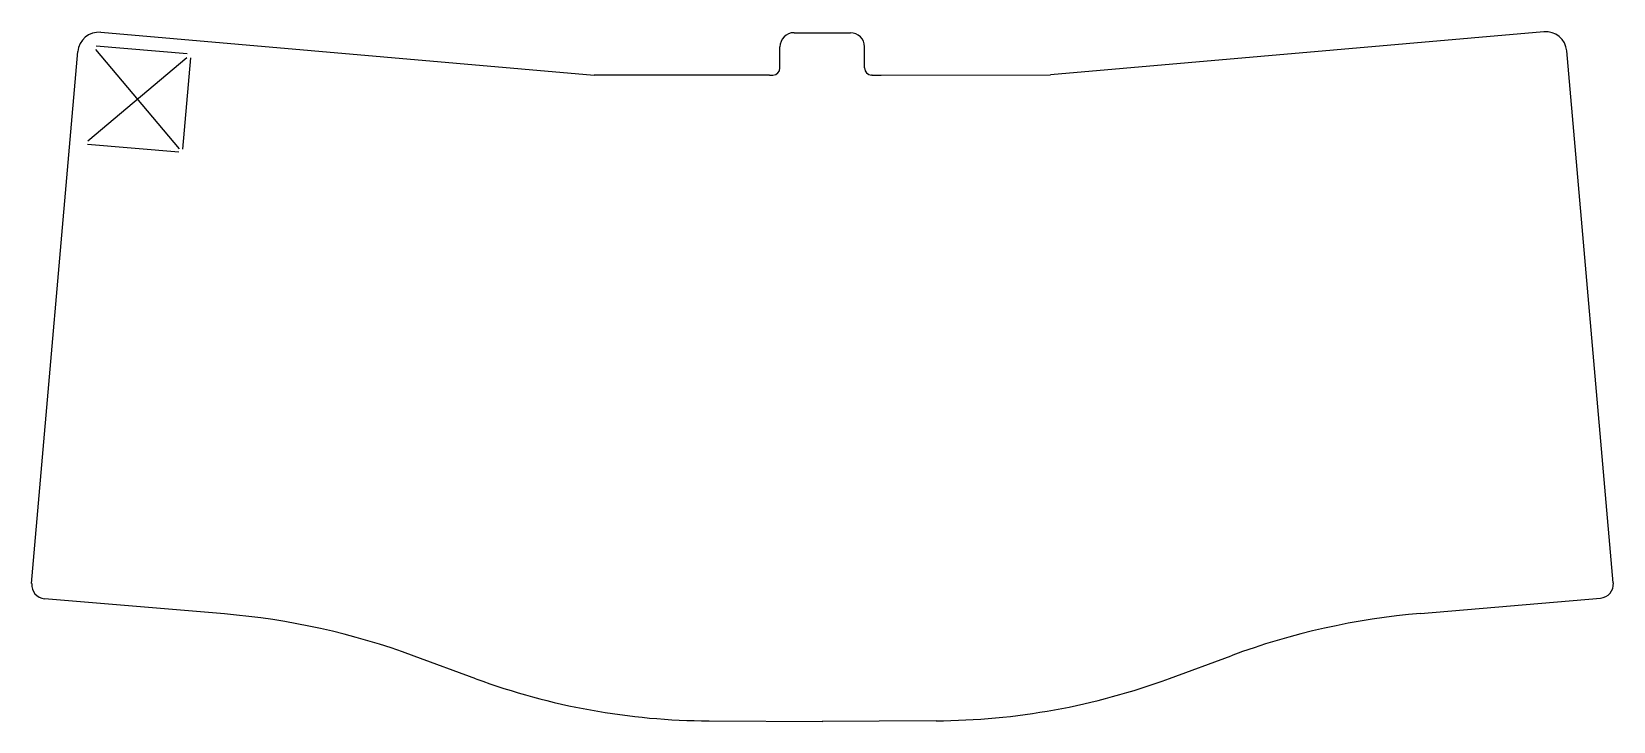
# Model space of a CAD drawing. Header units: millimetres. Extents: x 7 to 231, y -100 to -2.
import ezdxf

# ---------------------------------------------------------------- set-up
doc = ezdxf.new("R2010")
doc.units = ezdxf.units.MM
doc.layers.get('0').update_dxf_attribs({"linetype": 'CONTINUOUS'})

msp = doc.modelspace()

# ---------------------------------------------------------------- linework, layer by layer
for p, q in [((28.84, -5.59), (15.89, -4.47)), ((16.56, -2.52), (86.57, -8.59)), ((114.92, -2.58), (122.92, -2.58)), ((221.29, -2.44), (151.28, -8.56)), ((6.76, -80.7), (13.31, -5.25)), ((14.72, -17.92), (28.79, -6.09)), ((15.84, -4.97), (27.67, -19.04)), ((29.29, -6.13), (28.17, -19.09)), ((112.92, -7.58), (112.92, -4.58)), ((124.92, -7.58), (124.92, -4.58)), ((231.15, -80.61), (224.54, -5.17)), ((110.58, -8.59), (86.57, -8.59)), ((111.43, -8.59), (110.58, -8.59)), ((111.43, -8.59), (111.93, -8.58)), ((125.98, -8.58), (125.92, -8.58)), ((125.98, -8.58), (127.27, -8.58)), ((127.27, -8.58), (151.28, -8.56)), ((27.63, -19.54), (14.68, -18.42)), ((34.1, -85.02), (8.59, -82.86)), ((203.81, -84.95), (229.33, -82.77)), ((69.76, -94.22), (61.01, -91)), ((168.17, -94.18), (176.92, -90.95)), ((102.87, -100.19), (119.02, -100.26)), ((135.06, -100.18), (118.91, -100.26))]:
    msp.add_line(p, q)
for centre, radius, start, end in [((16.3, -5.51), 3, 85.0476, 175.0428), ((114.92, -4.58), 2, 90, 180.0234), ((122.92, -4.58), 2, 0, 90), ((221.55, -5.43), 3, 5.004, 94.9992), ((111.92, -7.58), 1, -89.7652, 0.0234), ((125.92, -7.58), 1, 180, 270), ((8.76, -80.87), 2, 175.249, 265.1606), ((229.16, -80.78), 2, -85.1138, 4.7978), ((25.42, -187.65), 103, 69.7852, 85.1606), ((212.58, -187.58), 103, 94.8862, 110.2617), ((103.28, -3.19), 97, 249.7852, 269.7577), ((134.57, -3.18), 97, 270.2891, 290.2617)]:
    msp.add_arc(centre, radius, start, end)

doc.saveas('drawing.dxf')
